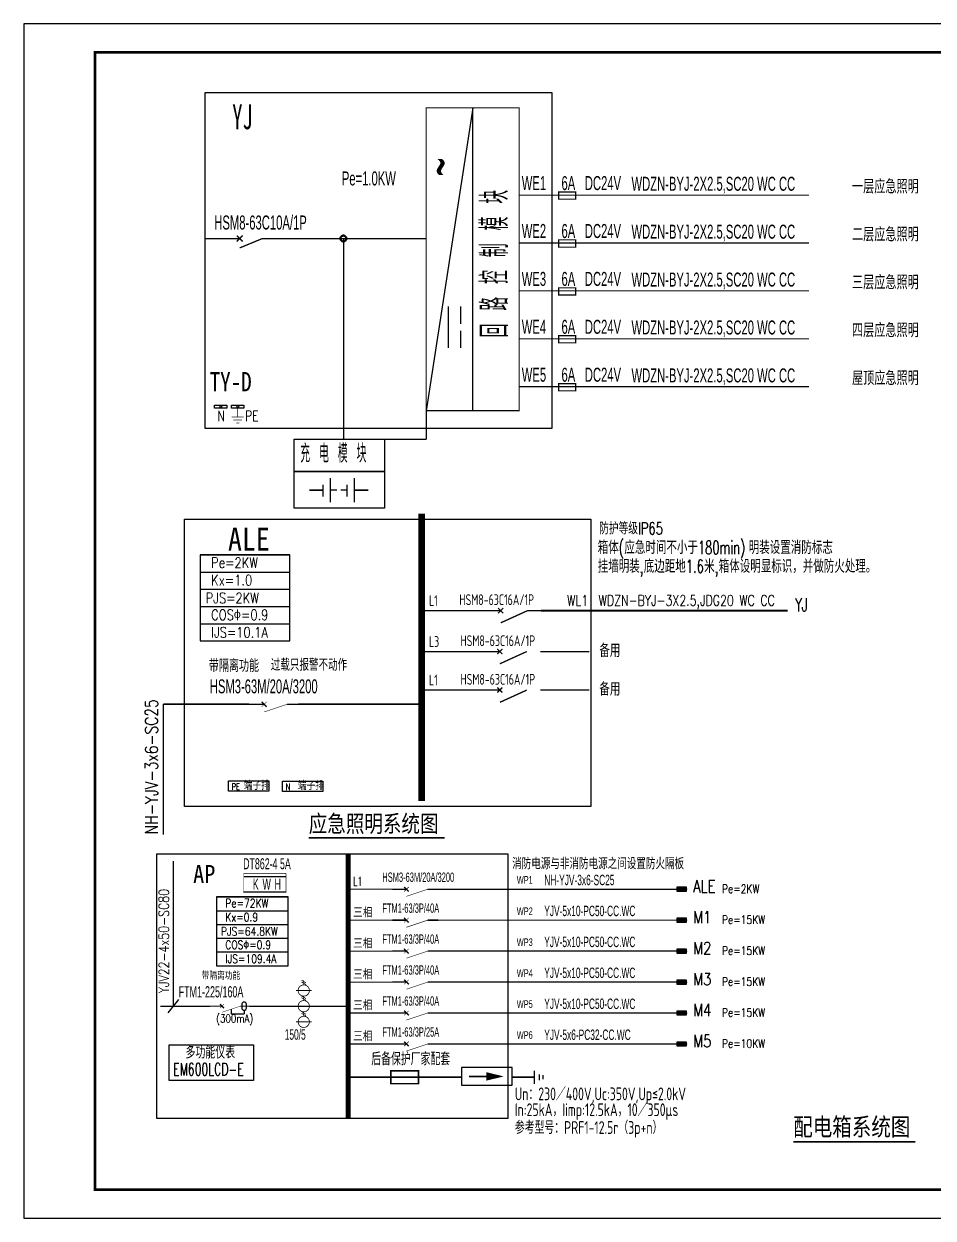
# Model space of a CAD drawing. Extents: x 343352 to 432452, y 769729 to 1078684.
# Drawn here: x 343352 to 375336, y 814316 to 856316 of the extents above; entities that cross this region are included whole.
import ezdxf
from ezdxf.enums import TextEntityAlignment as Align

# ---------------------------------------------------------------- set-up
doc = ezdxf.new("R2010")
doc.units = 0
doc.header["$LTSCALE"] = 1000
doc.header["$MEASUREMENT"] = 0
doc.linetypes.add('ACAD_ISO02W100', pattern=[15, 12, -3])
doc.linetypes.add('DASH', pattern=[0.35, 0.25, -0.1])
for name, color, linetype in [('_TCH_KEY', 7, 'Continuous'), ('A-XU-1', 3, 'Continuous'), ('A-XU-2', 3, 'Continuous'), ('BALCO', 4, 'Continuous'), ('ELEMENT', 3, 'Continuous'), ('EQUIP', 3, 'Continuous'), ('EQUIP-箱柜', 3, 'Continuous'), ('PUB_DIM', 3, 'Continuous'), ('PUB_TITLE', 4, 'Continuous'), ('SIG_TEXT', 7, 'Continuous'), ('SYS_DIM', 51, 'Continuous'), ('SYST', 7, 'Continuous'), ('TEL_TEXT', 7, 'Continuous'), ('TWT_SYMB', 3, 'Continuous'), ('TWT_TEXT', 7, 'Continuous'), ('TXT', 40, 'Continuous'), ('WIRE-照明', 4, 'Continuous'), ('XX', 7, 'Continuous'), ('灯具线', 4, 'Continuous'), ('照明系统层', 85, 'Continuous'), ('电', 51, 'Continuous'), ('电气', 255, 'Continuous'), ('砼墙', 3, 'Continuous')]:
    doc.layers.add(name, color=color, linetype=linetype)
doc.styles.add('-A-1', font='TSSDENG', dxfattribs={"width": 0.7, "height": 500, "bigfont": 'TSSDCHN'})
doc.styles.add('-宋体', font='', dxfattribs={"width": 0.8})
doc.styles.add('_CBS_TXT', font='CBS_TXT.shx', dxfattribs={"width": 0.6})
doc.styles.add('_HZTXT', font='txt.shx', dxfattribs={"width": 0.8, "bigfont": 'hztxt.shx'})
doc.styles.add('_SIMPLEX', font='SIMPLEX.shx', dxfattribs={"width": 0.6})
doc.styles.add('_TCH_DIM', font='SIMPLEX', dxfattribs={"bigfont": 'GBCBIG'})
doc.styles.add('_TCH_LABEL', font='COMPLEX', dxfattribs={"bigfont": 'GBCBIG'})
doc.styles.add('_TEL_DIM', font='SIMPLEX', dxfattribs={"width": 0.8, "height": 3.5, "bigfont": 'HZTXT'})
doc.styles.add('_TWT_DIM', font='', dxfattribs={"width": 0.8, "height": 3.5})
doc.styles.add('HZ_TXT', font='TXT.shx', dxfattribs={"bigfont": 'hztxt.shx'})
doc.styles.add('hztxt', font='SIMPLEX', dxfattribs={"width": 0.8, "height": 3.5, "bigfont": 'HZTXT'})
doc.styles.add('IDQSTYLE', font='simplex.shx', dxfattribs={"width": 0.7, "bigfont": 'hztxt.shx'})
doc.styles.get("Standard").update_dxf_attribs({"font": 'gbenor.shx', "bigfont": 'gbcbig.shx'})
doc.styles.add('TSSD_Dimension', font='tssdeng.shx', dxfattribs={"width": 0.7, "bigfont": 'hztxt.shx'})
doc.styles.add('txt', font='ros.shx', dxfattribs={"width": 0.8, "height": 300, "bigfont": 'hzs.shx'})
doc.styles.add('文字标注', font='COMPLEX', dxfattribs={"width": 0.8, "height": 3.5, "bigfont": 'HZTXT'})
doc.styles.add('黑体', font='simhei.ttf')
doc.styles.get('-宋体').set_extended_font_data('SimSun')
doc.styles.get('_TWT_DIM').set_extended_font_data('NSimSun')

# ---------------------------------------------------------------- blocks, each defined once
blk = doc.blocks.new('LHB2')
at = {"color": 7, "linetype": 'Continuous'}
for p, q in [((10.5, 0.6), (10.5, -0.6)), ((12, -0.6), (12, 0.6)), ((7, -1), (7, -2.5)), ((7, -2.5), (11.25, -2.5)), ((11.25, -1.35), (11.25, -2.5))]:
    blk.add_line(p, q, dxfattribs=at)
at = {"color": 0, "linetype": 'Continuous'}
for points, const_width in [([(4, 0), (0, 0)], 0.4), ([(4.65, -0.65), (3.35, 0.65)], 0.4), ([(3.35, -0.65), (4.65, 0.65)], 0.15), ([(10, 0), (4, -2)], 0.15), ([(10, 0), (13, 0)], 0.4)]:
    blk.add_lwpolyline(points, dxfattribs=dict(at, const_width=const_width))
at = {"color": 7, "linetype": 'Continuous'}
for centre, start, end in [((11.25, 0.6), 0, 180), ((11.25, -0.6), 180, 0)]:
    blk.add_arc(centre, 0.75, start, end, dxfattribs=at)
blk = doc.blocks.new('$element$00000584')
at = {"const_width": 0.0233}
for points in [[(0, 0), (0, -1)], [(-0.467, -0.267), (-0.467, -0.733)], [(0.467, -0.267), (0.467, -0.733)], [(-0.3, -0.5), (-0.167, -0.5)], [(-0.211, -0.433), (-0.294, -0.567)], [(-0.158, -0.433), (-0.242, -0.567)], [(0.167, -0.5), (0.3, -0.5)], [(0.256, -0.433), (0.172, -0.567)], [(0.308, -0.433), (0.225, -0.567)], [(0.633, -0.5), (0.767, -0.5)], [(0.722, -0.433), (0.639, -0.567)], [(0.775, -0.433), (0.692, -0.567)]]:
    blk.add_lwpolyline(points, dxfattribs=at)
for points in [[(-0.467, -0.333, 1), (-0.467, -0.667, 1), (-0.467, -0.333)], [(0, -0.333, 1), (0, -0.667, 1), (0, -0.333)], [(0.467, -0.333, 1), (0.467, -0.667, 1), (0.467, -0.333)]]:
    blk.add_lwpolyline(points, format="xyb", close=True, dxfattribs=at)
at = {"flags": 9}
blk.add_attdef('S', (0, 0), '', height=0.00000667, dxfattribs=at)
blk = doc.blocks.new('LHA1')
at = {"color": 0, "linetype": 'Continuous'}
for points, const_width in [([(4, 0), (0, 0)], 0.4), ([(4.647, -0.647), (3.353, 0.647)], 0.4), ([(3.353, -0.647), (4.647, 0.647)], 0.15), ([(10, 0), (4, -2)], 0.15), ([(10, 0), (13, 0)], 0.4)]:
    blk.add_lwpolyline(points, dxfattribs=dict(at, const_width=const_width))
blk = doc.blocks.new('*X23')
at = {"color": 0}
for p, q in [((-250, 33), (-83, 200)), ((-250, 68), (-118, 200)), ((-250, 104), (-154, 200)), ((-250, 139), (-189, 200)), ((-250, 174), (-224, 200)), ((-247, 0), (-47, 200)), ((-212, 0), (-12, 200)), ((-177, 0), (23, 200)), ((-141, 0), (59, 200)), ((-106, 0), (94, 200)), ((-71, 0), (129, 200)), ((-35, 0), (165, 200)), ((0, 0), (200, 200)), ((35, 0), (235, 200)), ((71, 0), (250, 179)), ((106, 0), (250, 144)), ((141, 0), (250, 109)), ((177, 0), (250, 73)), ((212, 0), (250, 38)), ((247, 0), (250, 3))]:
    blk.add_line(p, q, dxfattribs=at)
blk = doc.blocks.new('$equip$00001421')
for p, q in [((0.75, 0.6), (-0.75, 0.6)), ((-0.75, 0.6), (-0.75, 0)), ((-0.75, 0), (0.75, 0)), ((0.75, 0), (0.75, 0.6))]:
    blk.add_line(p, q)
at = {"const_width": 0.6}
blk.add_lwpolyline([(-0.75, 0.3), (0.75, 0.3)], dxfattribs=at)
for p in [(-0.75, 0.3), (0, 0.6), (0, 0), (0.75, 0.3)]:
    blk.add_point(p)
at = {"xscale": 0.00300000000061118, "yscale": 0.00300000000061118, "zscale": 0.003}
blk.add_blockref('*X23', (0, 0), dxfattribs=at)
at = {"style": '_TCH_LABEL', "flags": 9}
blk.add_attdef('A', (0, 0), '', height=0.00002, dxfattribs=at)
blk = doc.blocks.new('$element$00000582')
at = {"const_width": 0.0233}
for points in [[(0, 0), (0, -1)], [(-0.1, -0.283), (0.1, -0.283), (0.1, -0.717), (-0.1, -0.717), (-0.1, -0.283)]]:
    blk.add_lwpolyline(points, dxfattribs=at)
at = {"flags": 9}
blk.add_attdef('S', (0, 0), '', height=0.00000667, dxfattribs=at)
blk = doc.blocks.new('$element$00000390')
at = {"const_width": 0.0233}
for points in [[(0, 0), (0, -0.375)], [(-0.25, -0.375), (0.25, -0.375)], [(-0.188, -0.5), (0.188, -0.5)], [(-0.062, -0.625), (0.062, -0.625)]]:
    blk.add_lwpolyline(points, dxfattribs=at)
at = {"flags": 9}
blk.add_attdef('S', (0, 0), '', height=0.00000667, dxfattribs=at)

msp = doc.modelspace()

# ---------------------------------------------------------------- linework, layer by layer
at = {"color": 1}
for p, q in [((354591.7, 848767), (354591.7, 841710)), ((357505.5, 842712.2), (357505.5, 841710)), ((356041.2, 841710), (357505.5, 841710))]:
    msp.add_line(p, q, dxfattribs=at)
at = {"color": 7}
for p, q in [((352854.5, 840577.5), (356041.2, 840577.5)), ((353881.8, 839699.7), (353881.8, 840110.1)), ((354136.4, 839489.6), (354136.4, 840341.4)), ((354724.9, 839699.7), (354724.9, 840110.1)), ((354979.5, 839489.6), (354979.5, 840341.4)), ((353401.3, 839915.5), (353881.8, 839915.5)), ((353881.8, 839915.5), (353401.3, 839915.5)), ((354358.3, 839915.5), (354136.4, 839915.5)), ((354724.9, 839915.5), (354502.1, 839915.5)), ((354979.5, 839915.5), (355460, 839915.5)), ((355460, 839915.5), (354979.5, 839915.5))]:
    msp.add_line(p, q, dxfattribs=at)
msp.add_line((351079.6, 825789), (352576, 825789))
for points in [[(349725.6, 853906.2), (361924.8, 853906.2), (361924.8, 842087.6), (349725.6, 842087.6)], [(356041.2, 840577.5), (352854.5, 840577.5), (352854.5, 841710), (356041.2, 841710)], [(352854.5, 840577.5), (356041.2, 840577.5), (356041.2, 839289.2), (352854.5, 839289.2)], [(348025.9, 827132.9), (360381.7, 827132.9), (360381.7, 817819.6), (348025.9, 817819.6)], [(348465.5, 820406.8), (351431.4, 820406.8), (351431.4, 819153.6), (348465.5, 819153.6)]]:
    msp.add_lwpolyline(points, close=True)
at = {"color": 0, "linetype": 'Continuous'}
for points, const_width in [([(351890.9, 832299), (351717.9, 832472)], 53.5), ([(351717.9, 832299), (351890.9, 832472)], 20.1), ([(351804.4, 832385.5), (351269.6, 832385.5)], 53.5), ([(352606.7, 832385.5), (351804.4, 832118.1)], 20.1), ([(352606.7, 832385.5), (353007.8, 832385.5)], 53.5)]:
    msp.add_lwpolyline(points, dxfattribs=dict(at, const_width=const_width))
at = {"color": 7, "linetype": 'ACAD_ISO02W100', "lineweight": 50}
msp.add_circle((354591.7, 848767), 101.9, dxfattribs=at)
at = {"layer": '_TCH_KEY'}
msp.add_lwpolyline([(348996.8, 838901.8), (363297.7, 838901.8), (363297.7, 828795.8), (348996.8, 828795.8)], close=True, dxfattribs=at)
at = {"layer": 'A-XU-2', "color": 2}
for p, q in [((361317.1, 819270.4), (361317.1, 819496.8)), ((361317.1, 819044), (361317.1, 819270.4)), ((361490.8, 819270.4), (361490.8, 819368.1)), ((361490.8, 819172.7), (361490.8, 819270.4)), ((361618.2, 819270.4), (361618.2, 819339.1)), ((361618.2, 819201.6), (361618.2, 819270.4))]:
    msp.add_line(p, q, dxfattribs=at)
at = {"layer": 'A-XU-2', "color": 4}
msp.add_lwpolyline([(358746.7, 818986.8), (360523.2, 818986.8), (360523.2, 819613.2), (358746.7, 819613.2)], close=True, dxfattribs=at)
at = {"layer": 'A-XU-2', "color": 2, "linetype": 'ByBlock'}
msp.add_lwpolyline([(359614.9, 819299, 300, 0, 0), (360231.5, 819299, 0, 0, 0)], format="xyseb", dxfattribs=at)
at = {"layer": 'A-XU-2', "color": 2, "const_width": 60}
for points in [[(354757.7, 819270.4), (355622.5, 819270.4)], [(357872.5, 819270.4), (358746.7, 819270.4)], [(360523.2, 819270.4), (361317.1, 819270.4)]]:
    msp.add_lwpolyline(points, dxfattribs=at)
at = {"layer": 'A-XU-2', "color": 2, "linetype": 'ByBlock', "const_width": 52.5}
msp.add_lwpolyline([(359007.8, 819299), (359963.4, 819299)], dxfattribs=at)
at = {"layer": 'PUB_DIM'}
for points in [[(350546.5, 829689.7), (351963.5, 829689.7), (351963.5, 829326.1), (350546.5, 829326.1)], [(352447.1, 829684), (353864.1, 829684), (353864.1, 829320.5), (352447.1, 829320.5)]]:
    msp.add_lwpolyline(points, close=True, dxfattribs=at)
at = {"layer": 'PUB_TITLE'}
msp.add_lwpolyline([(343352.5, 814315.8), (432452.5, 814315.8), (432452.5, 856315.8), (343352.5, 856315.8)], close=True, dxfattribs=at)
at = {"layer": 'PUB_TITLE', "const_width": 100}
msp.add_lwpolyline([(345852.5, 815315.8), (431452.5, 815315.8), (431452.5, 855315.8), (345852.5, 855315.8)], close=True, dxfattribs=at)
at = {"layer": 'SYS_DIM', "color": 3}
for p, q in [((348261, 827807.8), (348261, 832385.5)), ((348611.2, 821769.1), (348611.2, 826866.1)), ((348424.2, 821536.8), (348807.7, 822001.5))]:
    msp.add_line(p, q, dxfattribs=at)
at = {"layer": 'SYST', "color": 3, "linetype": 'Continuous', "const_width": 45.7}
for points in [[(350841.3, 848664.2), (351046.9, 848869.8)], [(350841.3, 848869.8), (351046.9, 848664.2)], [(349725.6, 848767), (350944.1, 848767)], [(351743.4, 848767), (350944.1, 848436.5)], [(357505.5, 848767), (351743.4, 848767)]]:
    msp.add_lwpolyline(points, dxfattribs=at)
at = {"layer": 'TWT_SYMB'}
for points, const_width in [([(353373, 827687), (358151.1, 827687)], 56), ([(370416.8, 816997.3), (374710.2, 816997.3)], 59)]:
    msp.add_lwpolyline(points, dxfattribs=dict(at, const_width=const_width))
at = {"layer": 'TXT', "color": 7}
for p, q in [((358280.9, 846378.1, -6275.7), (358280.9, 844927.6, -6275.7)), ((358710, 846378.1, -6275.7), (358710, 845763.8, -6275.7)), ((358710, 845519.3, -6275.7), (358710, 844927.6, -6275.7))]:
    msp.add_line(p, q, dxfattribs=at)
at = {"layer": 'WIRE-照明', "color": 3, "linetype": 'Continuous'}
msp.add_line((359140.3, 853360.1), (357505.5, 842712.2), dxfattribs=at)
at = {"layer": 'WIRE-照明', "color": 3, "linetype": 'Continuous', "const_width": 39.6}
for points in [[(359140.3, 853360.1), (359140.3, 842712.2), (357505.5, 842712.2), (357505.5, 853360.1), (359140.3, 853360.1)], [(360775.1, 853360.1), (360775.1, 842712.2), (359140.3, 842712.2), (359140.3, 853360.1), (360775.1, 853360.1)]]:
    msp.add_lwpolyline(points, dxfattribs=at)
for points in [[(362163.5, 850403.5), (362761.4, 850403.5), (362761.4, 850150.8), (362163.5, 850150.8)], [(362163.5, 848718.8), (362761.4, 848718.8), (362761.4, 848466.1), (362163.5, 848466.1)], [(362163.5, 847034), (362761.4, 847034), (362761.4, 846781.3), (362163.5, 846781.3)], [(362163.5, 845349.3), (362761.4, 845349.3), (362761.4, 845096.6), (362163.5, 845096.6)], [(362163.5, 843664.5), (362761.4, 843664.5), (362761.4, 843411.8), (362163.5, 843411.8)]]:
    msp.add_lwpolyline(points, close=True, dxfattribs=at)
at = {"layer": 'WIRE-照明', "linetype": 'Continuous'}
for points, const_width in [([(357347.8, 835681.2), (359650.7, 835681.2)], 46.2), ([(359650.7, 835681.2), (360124.5, 835681.2)], 46.2), ([(360035.2, 835770.6), (360124.5, 835681.2)], 46.2), ([(360035.2, 835591.9), (360124.5, 835681.2)], 46.2), ([(360124.5, 835681.2), (360213.9, 835770.6)], 46.2), ([(360124.5, 835681.2), (360213.9, 835591.9)], 46.2), ([(360126.9, 835251.5), (361072.3, 835681.2)], 46.2), ([(361072.3, 835681.2), (361546.1, 835681.2)], 46.2), ([(361546.1, 835681.2), (370224.1, 835681.2)], 64.7), ([(357318.2, 834242.2), (359621.1, 834242.2)], 46.2), ([(359621.1, 834242.2), (360095, 834242.2)], 46.2), ([(360005.6, 834331.6), (360095, 834242.2)], 46.2), ([(360005.6, 834152.9), (360095, 834242.2)], 46.2), ([(360095, 834242.2), (360184.3, 834331.6)], 46.2), ([(360095, 834242.2), (360184.3, 834152.9)], 46.2), ([(360097.3, 833812.5), (361042.7, 834242.2)], 46.2), ([(361516.5, 834242.2), (363241.4, 834242.2)], 46.2), ([(357318.2, 832886.5), (359621.1, 832886.5)], 46.2), ([(359621.1, 832886.5), (360095, 832886.5)], 46.2), ([(360005.6, 832975.8), (360095, 832886.5)], 46.2), ([(360005.6, 832797.1), (360095, 832886.5)], 46.2), ([(360095, 832886.5), (360184.3, 832975.8)], 46.2), ([(360095, 832886.5), (360184.3, 832797.1)], 46.2), ([(360097.3, 832456.7), (361042.7, 832886.5)], 46.2), ([(361516.5, 832886.5), (363241.4, 832886.5)], 46.2)]:
    msp.add_lwpolyline(points, dxfattribs=dict(at, const_width=const_width))
at = {"layer": 'XX', "color": 8}
for p, q in [((349555.3, 837643.8), (352709.6, 837643.8)), ((349555.3, 837038.2), (352709.6, 837038.2)), ((349555.3, 836432.6), (352709.6, 836432.6)), ((349555.3, 835827), (352709.6, 835827)), ((349555.3, 835221.4), (352709.6, 835221.4)), ((350129.9, 825612.9), (352653.3, 825612.9)), ((350129.9, 825128.4), (352653.3, 825128.4)), ((350129.9, 824644), (352653.3, 824644)), ((350129.9, 824159.5), (352653.3, 824159.5)), ((350129.9, 823675), (352653.3, 823675))]:
    msp.add_line(p, q, dxfattribs=at)
at = {"layer": 'XX', "color": 85}
for p, q in [((349555.3, 834615.8), (352709.6, 834615.8)), ((350129.9, 823190.6), (352653.3, 823190.6))]:
    msp.add_line(p, q, dxfattribs=at)
for points in [[(352709.6, 834615.8), (352709.6, 837643.8), (349555.3, 837643.8), (349555.3, 834615.8)], [(352653.3, 823190.6), (352653.3, 825612.9), (350129.9, 825612.9), (350129.9, 823190.6)]]:
    msp.add_lwpolyline(points, dxfattribs=at)
at = {"layer": '灯具线'}
msp.add_line((351095.9, 826325.1), (352576, 826325.1), dxfattribs=at)
at = {"layer": '灯具线', "const_width": 19.9}
for points in [[(351079.6, 825789), (351079.6, 826438.9)], [(351079.6, 826438.9), (352576, 826438.9)], [(352576, 826438.9), (352576, 825789)]]:
    msp.add_lwpolyline(points, dxfattribs=at)
at = {"layer": '照明系统层', "color": 6}
for points in [[(357347.8, 839090.3, 229.3, 229.3, 0), (357347.8, 828984.3, 96.9, 96.9, 0)], [(354757.7, 827132.9, 183.4, 183.4, 0), (354757.7, 817819.6, 77.5, 77.5, 0)]]:
    msp.add_lwpolyline(points, format="xyseb", dxfattribs=at)
at = {"layer": '照明系统层'}
for points, const_width in [([(348261, 832385.5), (351269.6, 832385.5)], 58.1), ([(353007.8, 832385.5), (357347.8, 832385.5)], 58.1), ([(357751.9, 825882.8), (366321.4, 825882.8)], 46.5), ([(357751.9, 824794.4), (366321.4, 824794.4)], 46.5), ([(357751.9, 823706), (366321.4, 823706)], 46.5), ([(357751.9, 822617.5), (366321.4, 822617.5)], 46.5), ([(348154.3, 821769.1), (349895.2, 821769.1)], 46.5), ([(351285.7, 821769.1), (354757.7, 821769.1)], 46.5), ([(357751.9, 821529.1), (366321.4, 821529.1)], 46.5), ([(357751.9, 820440.7), (366321.4, 820440.7)], 46.5)]:
    msp.add_lwpolyline(points, dxfattribs=dict(at, const_width=const_width))
at = {"layer": '照明系统层', "const_width": 38.8}
for points in [[(354757.7, 825882.8), (356310.1, 825882.8, 1.0625573)], [(354757.7, 825882.8), (356310.1, 825882.8, 1.0625573)], [(354757.7, 825882.8), (356310.1, 825882.8, 1.0625573)], [(354757.7, 825882.8), (356310.1, 825882.8, 1.0625573)], [(354757.7, 824794.4), (356310.1, 824794.4, 1.0625573)], [(354757.7, 824794.4), (356310.1, 824794.4, 1.0625573)], [(354757.7, 824794.4), (356310.1, 824794.4, 1.0625573)], [(354757.7, 824794.4), (356310.1, 824794.4, 1.0625573)], [(354757.7, 823706), (356310.1, 823706, 1.0625573)], [(354757.7, 823706), (356310.1, 823706, 1.0625573)], [(354757.7, 823706), (356310.1, 823706, 1.0625573)], [(354757.7, 823706), (356310.1, 823706, 1.0625573)], [(354757.7, 822617.5), (356310.1, 822617.5, 1.0625573)], [(354757.7, 822617.5), (356310.1, 822617.5, 1.0625573)], [(354757.7, 822617.5), (356310.1, 822617.5, 1.0625573)], [(354757.7, 822617.5), (356310.1, 822617.5, 1.0625573)], [(354757.7, 821529.1), (356310.1, 821529.1, 1.0625573)], [(354757.7, 821529.1), (356310.1, 821529.1, 1.0625573)], [(354757.7, 821529.1), (356310.1, 821529.1, 1.0625573)], [(354757.7, 821529.1), (356310.1, 821529.1, 1.0625573)], [(354757.7, 820440.7), (356310.1, 820440.7, 1.0625573)], [(354757.7, 820440.7), (356310.1, 820440.7, 1.0625573)], [(354757.7, 820440.7), (356310.1, 820440.7, 1.0625573)], [(354757.7, 820440.7), (356310.1, 820440.7, 1.0625573)]]:
    msp.add_lwpolyline(points, format="xyb", dxfattribs=at)
at = {"layer": '电气'}
for points in [[(350063.3, 842902.3), (350492.6, 842902.3), (350492.6, 842802.2), (350063.3, 842802.2)], [(350660, 842902.3), (351089.3, 842902.3), (351089.3, 842802.2), (350660, 842802.2)]]:
    msp.add_lwpolyline(points, close=True, dxfattribs=at)
for centre in [(350277.9, 842852.2), (350874.6, 842852.2)]:
    msp.add_circle(centre, 34.2, dxfattribs=at)
at = {"layer": '砼墙', "linetype": 'DASH', "const_width": 39.6}
for points in [[(360775.1, 850294.9), (370967.2, 850294.9)], [(360775.1, 848610.1), (370967.2, 848610.1)], [(360775.1, 846925.4), (370967.2, 846925.4)], [(360775.1, 845240.6), (370967.2, 845240.6)], [(360775.1, 843555.9), (370967.2, 843555.9)]]:
    msp.add_lwpolyline(points, dxfattribs=at)

# ---------------------------------------------------------------- block references
at = {"layer": 'A-XU-2', "color": 2, "xscale": 2250, "yscale": 2250, "zscale": 2250, "rotation": 90}
msp.add_blockref('$element$00000582', (355622.5, 819270.4), dxfattribs=at)
at = {"layer": 'ELEMENT', "xscale": 831.4224568720028, "yscale": 831.4224568720028, "zscale": 831.4224568720028}
msp.add_blockref('$element$00000390', (350874.6, 842802.2), dxfattribs=at)
at = {"layer": 'ELEMENT', "xscale": 1179.36, "yscale": 1179.36, "zscale": 1179.36, "rotation": 90}
msp.add_blockref('$element$00000584', (352608.3, 821769.1), dxfattribs=at)
at = {"layer": 'EQUIP-箱柜', "linetype": 'Continuous', "xscale": 229.2675840001926, "yscale": 229.2675840001088, "zscale": 229.267584}
for p in [(366493.3, 825814), (366493.3, 824725.6), (366493.3, 823637.2), (366493.3, 822548.8), (366493.3, 821460.3), (366493.3, 820371.9)]:
    msp.add_blockref('$equip$00001421', p, dxfattribs=at)
at = {"layer": '照明系统层', "color": 241}
for name, p, xscale, yscale, zscale in [('LHA1', (356310.1, 825882.8), 124.6065219977125, 124.606521997042, 124.6065219970379), ('LHA1', (356310.1, 824794.4), 124.6065219977125, 124.606521997042, 124.6065219970379), ('LHA1', (356310.1, 823706), 124.6065219977125, 124.606521997042, 124.6065219970379), ('LHA1', (356310.1, 822617.5), 124.6065219977125, 124.606521997042, 124.6065219970379), ('LHB2', (349895.2, 821769.1), 106.9670839917473, 106.9670839911187, 106.96708399104), ('LHA1', (356310.1, 821529.1), 124.6065219977125, 124.606521997042, 124.6065219970379), ('LHA1', (356310.1, 820440.7), 124.6065219977125, 124.606521997042, 124.6065219970379)]:
    msp.add_blockref(name, p, dxfattribs=dict(at, xscale=xscale, yscale=yscale, zscale=zscale))

# ---------------------------------------------------------------- texts
at = {"color": 3, "style": '黑体', "width": 0.6}
msp.add_text('YJ', height=877.96, rotation=0.12191, dxfattribs=at).set_placement((350685, 852610.3))
at = {"color": 3, "style": '黑体', "width": 0.8}
msp.add_text('TY-D', height=678.64, rotation=0.12191, dxfattribs=at).set_placement((350626.7, 843730.3), align=Align.MIDDLE)
at = {"color": 7, "linetype": 'ByBlock', "style": '_TCH_DIM', "width": 0.705882}
msp.add_text('充 电 模 块 ', height=651.44, dxfattribs=at).set_placement((353076.4, 840883.7, -5648.2))
at = {"color": 0}
for s, height, style, width, p in [('PE', 226.72, '_SIMPLEX', 0.6, (350663.2, 829377.2)), ('端子排', 283.4, '_HZTXT', 0.8, (351089.6, 829377.2)), ('端子排', 283.4, '_HZTXT', 0.8, (352990.3, 829371.6))]:
    msp.add_text(s, height=height, dxfattribs=dict(at, style=style, width=width)).set_placement(p)
at = {"style": '_SIMPLEX', "width": 0.6}
msp.add_text('N', height=226.7, dxfattribs=at).set_placement((352563.9, 829371.6))
at = {"layer": 'A-XU-1', "color": 111, "linetype": 'Continuous', "style": '-A-1', "width": 0.7}
for s, p in [('后备保护厂家配套', (355573.2, 819689.6)), ('Un：230／400V,Uc:350V,Up≤2.0kV', (360624, 818460)), ('In:25kA，Iimp:12.5kA，10／350μs', (360624, 817903.2)), ('参考型号：PRF1-12.5r（3p+n）', (360624, 817276.4))]:
    msp.add_text(s, height=450, dxfattribs=at).set_placement(p)
at = {"layer": 'BALCO', "color": 7, "style": 'IDQSTYLE', "width": 0.7}
msp.add_text('防护等级IP65', height=423.6, dxfattribs=at).set_placement((363589.8, 838361.8))
at = {"layer": 'EQUIP', "color": 2, "style": 'TSSD_Dimension', "width": 0.7}
for s, height, p in [('L1', 379.02, (357604.8, 835843.8)), ('HSM8-63C16A/1P', 379.021, (358670.8, 835876.6)), ('L3', 379.02, (357602.8, 834404.7)), ('HSM8-63C16A/1P', 379.021, (358709.1, 834432.6)), ('L1', 379.02, (357602.8, 833049)), ('HSM8-63C16A/1P', 379.021, (358709.1, 833076.8))]:
    msp.add_text(s, height=height, dxfattribs=at).set_placement(p)
at = {"layer": 'EQUIP', "color": 3, "flags": 9}
msp.add_attdef('S', (351913.2, 848755.7), '断路器', height=0.00969, rotation=90, dxfattribs=at)
at = {"layer": 'PUB_TITLE', "style": '-宋体', "width": 0.9}
for s, height, p in [('ALE', 798.88, (350532.4, 837794.9)), ('AP', 639.1, (349305.4, 826096.7))]:
    msp.add_text(s, height=height, dxfattribs=at).set_placement(p)
at = {"layer": 'SIG_TEXT', "style": '文字标注', "width": 0.752941}
for s, height, p in [('N', 366.4, (350166.5, 842346.6)), ('PE', 366.44, (351137.3, 842346.6))]:
    msp.add_text(s, height=height, dxfattribs=at).set_placement(p)
at = {"layer": 'SYS_DIM'}
for s, height, style, width, p in [('Pe=1.0KW', 493.02, '_CBS_TXT', 0.6, (354536.6, 850633.6)), ('WE1', 493.02, '_CBS_TXT', 0.6, (360865.6, 850469.8)), ('6A', 493.02, '_CBS_TXT', 0.6, (362263.7, 850469.8)), ('DC24V', 493.02, '_CBS_TXT', 0.6, (363084.2, 850469.8)), ('WDZN-BYJ-2X2.5,SC20 WC CC', 493.017, '_CBS_TXT', 0.6, (364725.9, 850446.1)), ('HSM8-63C10A/1P', 493.017, '_CBS_TXT', 0.6, (350049.9, 849083.9)), ('WE2', 493.02, '_CBS_TXT', 0.6, (360865.6, 848785)), ('6A', 493.02, '_CBS_TXT', 0.6, (362263.7, 848785)), ('DC24V', 493.02, '_CBS_TXT', 0.6, (363084.2, 848785)), ('WDZN-BYJ-2X2.5,SC20 WC CC', 493.017, '_CBS_TXT', 0.6, (364725.9, 848761.4)), ('WE3', 493.02, '_CBS_TXT', 0.6, (360865.6, 847100.3)), ('6A', 493.02, '_CBS_TXT', 0.6, (362263.7, 847100.3)), ('DC24V', 493.02, '_CBS_TXT', 0.6, (363084.2, 847100.3)), ('WDZN-BYJ-2X2.5,SC20 WC CC', 493.017, '_CBS_TXT', 0.6, (364725.9, 847076.6)), ('WE4', 493.02, '_CBS_TXT', 0.6, (360865.6, 845415.5)), ('6A', 493.02, '_CBS_TXT', 0.6, (362263.7, 845415.5)), ('DC24V', 493.02, '_CBS_TXT', 0.6, (363084.2, 845415.5)), ('WDZN-BYJ-2X2.5,SC20 WC CC', 493.017, '_CBS_TXT', 0.6, (364725.9, 845391.9)), ('WE5', 493.02, '_CBS_TXT', 0.6, (360865.6, 843730.8)), ('6A', 493.02, '_CBS_TXT', 0.6, (362263.7, 843730.8)), ('DC24V', 493.02, '_CBS_TXT', 0.6, (363084.2, 843730.8)), ('WDZN-BYJ-2X2.5,SC20 WC CC', 493.017, '_CBS_TXT', 0.6, (364725.9, 843707.1)), ('HSM3-63M/20A/3200', 491.398, '_CBS_TXT', 0.6, (349894.7, 832771.8)), ('K', 387.4, '_CBS_TXT', 0.6, (351404.9, 825870.2)), ('W', 387.4, '_CBS_TXT', 0.6, (351746.5, 825870.2)), ('H', 387.4, '_CBS_TXT', 0.6, (352169.4, 825870.2)), ('L1', 327.6, 'hztxt', 0.64, (354933.9, 825996.3)), ('HSM3-63M/20A/3200', 327.599, '_CBS_TXT', 0.6, (355961.7, 826142)), ('NH-YJV-3x6-SC25', 366.828, '_CBS_TXT', 0.6, (361657.9, 826024.3)), ('FTM1-63/3P/40A', 327.599, '_CBS_TXT', 0.6, (355961.7, 825053.6)), ('YJV-5x10-PC50-CC.WC', 366.828, '_CBS_TXT', 0.6, (361657.9, 824935.9)), ('三相', 327.6, 'hztxt', 0.8, (354933.9, 824894)), ('三相', 327.6, 'hztxt', 0.8, (354933.9, 823805.6)), ('FTM1-63/3P/40A', 327.599, '_CBS_TXT', 0.6, (355961.7, 823965.2)), ('YJV-5x10-PC50-CC.WC', 366.828, '_CBS_TXT', 0.6, (361657.9, 823847.5)), ('FTM1-63/3P/40A', 327.599, '_CBS_TXT', 0.6, (355961.7, 822876.8)), ('三相', 327.6, 'hztxt', 0.8, (354933.9, 822717.2)), ('YJV-5x10-PC50-CC.WC', 366.828, '_CBS_TXT', 0.6, (361657.9, 822759.1)), ('FTM1-225/160A', 393.119, '_CBS_TXT', 0.6, (348795.3, 822078.1)), ('三相', 327.6, 'hztxt', 0.8, (354933.9, 821628.7)), ('FTM1-63/3P/40A', 327.599, '_CBS_TXT', 0.6, (355961.7, 821788.4)), ('YJV-5x10-PC50-CC.WC', 366.828, '_CBS_TXT', 0.6, (361657.9, 821670.7)), ('150/5', 366.83, '_CBS_TXT', 0.6, (352529, 820589.2)), ('三相', 327.6, 'hztxt', 0.8, (354933.9, 820540.3)), ('FTM1-63/3P/25A', 327.599, '_CBS_TXT', 0.6, (355961.7, 820699.9)), ('YJV-5x6-PC32-CC.WC', 366.828, '_CBS_TXT', 0.6, (361657.9, 820582.2))]:
    msp.add_text(s, height=height, dxfattribs=dict(at, style=style, width=width)).set_placement(p)
at = {"layer": 'SYS_DIM', "color": 3, "style": '_HZTXT', "width": 0.8}
for s, height, p in [('NH-YJV-3x6-SC25', 443.047, (348062.4, 827821)), ('YJV22-4x50-SC80', 354.437, (348452.4, 822222.8))]:
    msp.add_text(s, height=height, rotation=90, dxfattribs=at).set_placement(p)
at = {"layer": 'SYS_DIM', "color": 6, "style": '_CBS_TXT', "width": 0.6}
msp.add_text('DT862-4 5A', height=387.37, dxfattribs=at).set_placement((351065.2, 826585.1))
at = {"layer": 'SYS_DIM', "color": 1, "style": '_CBS_TXT', "width": 0.6}
for s, p in [('WP1', (360691, 826074.8)), ('WP2', (360691, 824972.5)), ('WP3', (360691, 823884.1)), ('WP4', (360691, 822795.7)), ('WP5', (360691, 821707.2)), ('WP6', (360691, 820618.8))]:
    msp.add_text(s, height=270, dxfattribs=at).set_placement(p)
at = {"layer": 'SYST', "color": 7, "linetype": 'ACAD_ISO02W100', "style": '_TCH_DIM', "width": 0.705882}
msp.add_text('回 路 控 制 模 块', height=947.552, rotation=90, dxfattribs=at).set_placement((360386.4, 845292.3, 12551.5))
at = {"layer": 'TEL_TEXT', "style": 'hztxt'}
for s, height, width, p in [('一层应急照明', 489.22, 0.8, (372482.8, 850350.2)), ('二层应急照明', 489.22, 0.8, (372482.8, 848665.4)), ('三层应急照明', 489.22, 0.8, (372482.8, 846980.7)), ('四层应急照明', 489.22, 0.8, (372482.8, 845295.9)), ('屋顶应急照明', 489.22, 0.8, (372482.8, 843611.2)), ('箱体', 462, 0.8, (363539.1, 837671)), ('(', 462, 0.64, (364278.3, 837671)), ('应急时间不小于', 462, 0.8, (364475.4, 837671)), ('180min)', 462, 0.64, (367062.6, 837671)), ('明装设置消防标志', 462, 0.8, (368850.7, 837671)), ('挂墙明装', 462, 0.8, (363539.1, 837009.1)), ('底边距地', 462, 0.8, (365158.3, 837009.1)), ('米', 462, 0.8, (367284.3, 837009.1)), ('箱体设明显标识，并做防火处理。', 462, 0.8, (367794.7, 837009.1)), ('1.6', 462, 0.64, (366636.7, 837009.1)), (',', 462, 0.64, (365017.5, 837009.1)), (',', 462, 0.64, (367653.9, 837009.1)), ('YJ', 462, 0.64, (370487.5, 835653.7)), ('备用', 462, 0.8, (363595.6, 834046.1)), ('带隔离功能', 441, 0.8, (349860.6, 833524.7)), ('过载只报警不动作', 420, 0.8, (352037.3, 833564.4)), ('备用', 462, 0.8, (363595.6, 832690.4)), ('消防电源与非消防电源之间设置防火隔板', 400, 0.8, (360527.5, 826586.5)), ('带隔离功能', 252, 0.8, (349605, 822707.6)), ('多功能仪表', 436.8, 0.8, (349037, 819926.5)), ('EM600LCD-E', 436.8, 0.64, (348605.1, 819333.6))]:
    msp.add_text(s, height=height, dxfattribs=dict(at, width=width)).set_placement(p)
at = {"layer": 'TEL_TEXT', "color": 2, "style": '_TEL_DIM', "width": 0.752941}
for s, height, p in [('WL1', 375.93, (362461.1, 835847.8)), ('WDZN-BYJ-3X2.5,JDG20 WC CC', 375.927, (363570.1, 835850.2))]:
    msp.add_text(s, height=height, dxfattribs=at).set_placement(p)
at = {"layer": 'TWT_TEXT', "style": '_TWT_DIM', "width": 0.8}
for s, height, p in [('应急照明系统图', 597.47, (353373, 827890.1)), ('配电箱系统图', 629.13, (370416.8, 817211.2))]:
    msp.add_text(s, height=height, dxfattribs=at).set_placement(p)
at = {"layer": 'TXT', "color": 7, "style": 'txt', "width": 0.55}
msp.add_text('~', height=1548.3, rotation=90, dxfattribs=at).set_placement((358761.4, 850944.3, 6275.7))
at = {"layer": 'WIRE-照明', "color": 3, "linetype": 'Continuous', "style": 'HZ_TXT', "width": 0.8}
msp.add_text('(300mA)', height=279.62, dxfattribs=at).set_placement((350117, 821195.3))
at = {"layer": '电', "style": '_HZTXT', "width": 0.8}
for s, height, p in [('Pe=2KW', 369.21, (349940, 837183.3)), ('Kx=1.0', 369.21, (349940, 836567.3)), ('PJS=2KW', 369.21, (349746.4, 835940.4)), ('COSΦ=0.9', 369.21, (349940, 835350.8)), ('IJS=10.1A', 369.21, (349940, 834735.5)), ('ALE', 427.97, (366891.4, 825773)), ('Pe=2KW', 295.36, (367908.6, 825749.8)), ('Pe=72KW', 295.36, (350437.6, 825244.6)), ('Kx=0.9', 295.36, (350437.6, 824751.8)), ('M1', 427.97, (366891.4, 824684.5)), ('Pe=15KW', 295.36, (367908.6, 824661.4)), ('PJS=64.8KW', 295.36, (350282.7, 824250.3)), ('COSΦ=0.9', 295.36, (350437.6, 823778.5)), ('M2', 427.97, (366891.4, 823596.1)), ('Pe=15KW', 295.36, (367908.6, 823573)), ('IJS=109.4A', 295.36, (350437.6, 823286.3)), ('M3', 427.97, (366891.4, 822507.7)), ('Pe=15KW', 295.36, (367908.6, 822484.6)), ('M4', 427.97, (366891.4, 821419.3)), ('Pe=15KW', 295.36, (367908.6, 821396.2)), ('M5', 427.97, (366891.4, 820330.9)), ('Pe=10KW', 295.36, (367908.6, 820307.7))]:
    msp.add_text(s, height=height, dxfattribs=at).set_placement(p)

doc.saveas('drawing.dxf')
